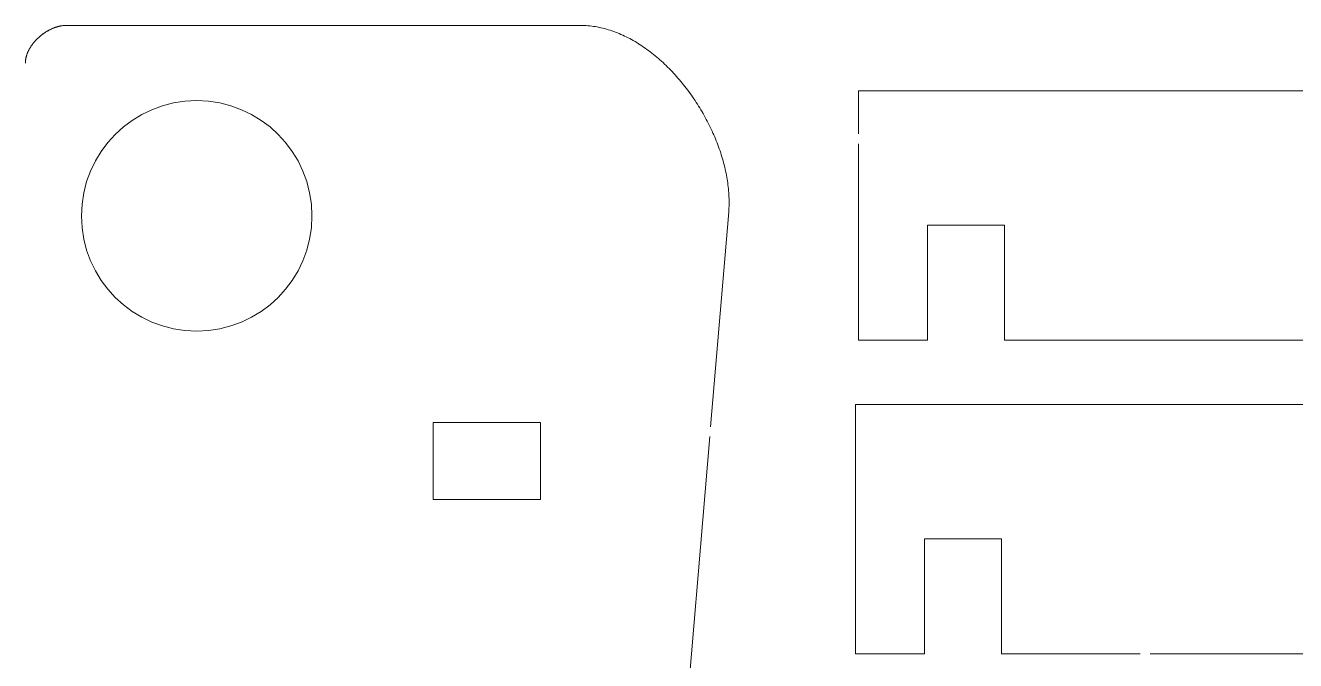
# Model space of a CAD drawing. Header units: centimetres. Extents: x -8.2 to 10.2, y 5.5 to 22.4.
# Drawn here: x -5.412 to -0.675, y 14.303 to 16.672 of the extents above; entities that cross this region are included whole.
import ezdxf

# ---------------------------------------------------------------- set-up
doc = ezdxf.new("R2010")
doc.units = ezdxf.units.CM
doc.header["$MEASUREMENT"] = 0
doc.layers.add('layer 1', color=7, linetype='Continuous')

msp = doc.modelspace()

# ---------------------------------------------------------------- linework, layer by layer
at = {"layer": 'layer 1', "lineweight": 9}
for points, knots in [([(-5.41163, 16.53139), (-5.41163, 16.53139), (-5.41162, 16.53297), (-5.41162, 16.53297), (-5.41162, 16.53297), (-5.41162, 16.53297), (-5.41157, 16.53463), (-5.41157, 16.53463), (-5.41157, 16.53463), (-5.41157, 16.53463), (-5.4115, 16.53627), (-5.4115, 16.53627), (-5.4115, 16.53627), (-5.4115, 16.53627), (-5.41139, 16.53792), (-5.41139, 16.53792), (-5.41139, 16.53792), (-5.41139, 16.53792), (-5.41125, 16.53951), (-5.41125, 16.53951), (-5.41125, 16.53951), (-5.41125, 16.53951), (-5.41108, 16.54117), (-5.41108, 16.54117), (-5.41108, 16.54117), (-5.41108, 16.54117), (-5.4109, 16.54282), (-5.4109, 16.54282), (-5.4109, 16.54282), (-5.4109, 16.54282), (-5.41067, 16.54439), (-5.41067, 16.54439), (-5.41067, 16.54439), (-5.41067, 16.54439), (-5.41041, 16.54605), (-5.41041, 16.54605), (-5.41041, 16.54605), (-5.41041, 16.54605), (-5.41012, 16.54771), (-5.41012, 16.54771), (-5.41012, 16.54771), (-5.41012, 16.54771), (-5.40982, 16.54935), (-5.40982, 16.54935), (-5.40982, 16.54935), (-5.40982, 16.54935), (-5.40948, 16.55092), (-5.40948, 16.55092), (-5.40948, 16.55092), (-5.40948, 16.55092), (-5.40911, 16.55259), (-5.40911, 16.55259), (-5.40911, 16.55259), (-5.40911, 16.55259), (-5.40872, 16.55417), (-5.40872, 16.55417), (-5.40872, 16.55417), (-5.40872, 16.55417), (-5.4083, 16.55581), (-5.4083, 16.55581), (-5.4083, 16.55581), (-5.4083, 16.55581), (-5.40787, 16.55748), (-5.40787, 16.55748), (-5.40787, 16.55748), (-5.40787, 16.55748), (-5.40739, 16.55905), (-5.40739, 16.55905), (-5.40739, 16.55905), (-5.40739, 16.55905), (-5.40689, 16.56064), (-5.40689, 16.56064), (-5.40689, 16.56064), (-5.40689, 16.56064), (-5.40637, 16.56228), (-5.40637, 16.56228), (-5.40637, 16.56228), (-5.40637, 16.56228), (-5.40581, 16.56386), (-5.40581, 16.56386), (-5.40581, 16.56386), (-5.40581, 16.56386), (-5.40523, 16.56552), (-5.40523, 16.56552), (-5.40523, 16.56552), (-5.40523, 16.56552), (-5.40463, 16.56709), (-5.40463, 16.56709), (-5.40463, 16.56709), (-5.40463, 16.56709), (-5.40401, 16.56867), (-5.40401, 16.56867), (-5.40401, 16.56867), (-5.40401, 16.56867), (-5.40336, 16.57026), (-5.40336, 16.57026), (-5.40336, 16.57026), (-5.40336, 16.57026), (-5.40268, 16.57184), (-5.40268, 16.57184), (-5.40268, 16.57184), (-5.40268, 16.57184), (-5.40199, 16.57342), (-5.40199, 16.57342), (-5.40199, 16.57342), (-5.40199, 16.57342), (-5.40126, 16.575), (-5.40126, 16.575), (-5.40126, 16.575), (-5.40126, 16.575), (-5.40052, 16.57657), (-5.40052, 16.57657), (-5.40052, 16.57657), (-5.40052, 16.57657), (-5.39976, 16.57816), (-5.39976, 16.57816), (-5.39976, 16.57816), (-5.39976, 16.57816), (-5.39897, 16.57974), (-5.39897, 16.57974), (-5.39897, 16.57974), (-5.39897, 16.57974), (-5.39815, 16.58133), (-5.39815, 16.58133), (-5.39815, 16.58133), (-5.39815, 16.58133), (-5.39731, 16.58283), (-5.39731, 16.58283), (-5.39731, 16.58283), (-5.39731, 16.58283), (-5.39646, 16.58442), (-5.39646, 16.58442), (-5.39646, 16.58442), (-5.39646, 16.58442), (-5.39559, 16.58592), (-5.39559, 16.58592), (-5.39559, 16.58592), (-5.39559, 16.58592), (-5.39468, 16.58743), (-5.39468, 16.58743), (-5.39468, 16.58743), (-5.39468, 16.58743), (-5.39376, 16.589), (-5.39376, 16.589), (-5.39376, 16.589), (-5.39376, 16.589), (-5.39282, 16.59051), (-5.39282, 16.59051), (-5.39282, 16.59051), (-5.39282, 16.59051), (-5.39186, 16.59203), (-5.39186, 16.59203), (-5.39186, 16.59203), (-5.39186, 16.59203), (-5.39088, 16.59353), (-5.39088, 16.59353), (-5.39088, 16.59353), (-5.39088, 16.59353), (-5.38987, 16.59505), (-5.38987, 16.59505), (-5.38987, 16.59505), (-5.38987, 16.59505), (-5.38885, 16.59648), (-5.38885, 16.59648), (-5.38885, 16.59648), (-5.38885, 16.59648), (-5.38782, 16.59799), (-5.38782, 16.59799), (-5.38782, 16.59799), (-5.38782, 16.59799), (-5.38676, 16.5995), (-5.38676, 16.5995), (-5.38676, 16.5995), (-5.38676, 16.5995), (-5.38567, 16.60094), (-5.38567, 16.60094), (-5.38567, 16.60094), (-5.38567, 16.60094), (-5.38458, 16.60236), (-5.38458, 16.60236), (-5.38458, 16.60236), (-5.38458, 16.60236), (-5.38346, 16.60381), (-5.38346, 16.60381), (-5.38346, 16.60381), (-5.38346, 16.60381), (-5.38233, 16.60525), (-5.38233, 16.60525), (-5.38233, 16.60525), (-5.38233, 16.60525), (-5.38118, 16.60668), (-5.38118, 16.60668), (-5.38118, 16.60668), (-5.38118, 16.60668), (-5.38002, 16.60812), (-5.38002, 16.60812), (-5.38002, 16.60812), (-5.38002, 16.60812), (-5.37883, 16.60956), (-5.37883, 16.60956), (-5.37883, 16.60956), (-5.37883, 16.60956), (-5.37763, 16.61092), (-5.37763, 16.61092), (-5.37763, 16.61092), (-5.37763, 16.61092), (-5.3764, 16.61229), (-5.3764, 16.61229), (-5.3764, 16.61229), (-5.3764, 16.61229), (-5.37518, 16.61372), (-5.37518, 16.61372), (-5.37518, 16.61372), (-5.37518, 16.61372), (-5.37392, 16.61509), (-5.37392, 16.61509), (-5.37392, 16.61509), (-5.37392, 16.61509), (-5.37266, 16.61645), (-5.37266, 16.61645), (-5.37266, 16.61645), (-5.37266, 16.61645), (-5.37137, 16.61774), (-5.37137, 16.61774), (-5.37137, 16.61774), (-5.37137, 16.61774), (-5.37008, 16.6191), (-5.37008, 16.6191), (-5.37008, 16.6191), (-5.37008, 16.6191), (-5.36877, 16.6204), (-5.36877, 16.6204), (-5.36877, 16.6204), (-5.36877, 16.6204), (-5.36744, 16.62177), (-5.36744, 16.62177), (-5.36744, 16.62177), (-5.36744, 16.62177), (-5.3661, 16.62306), (-5.3661, 16.62306), (-5.3661, 16.62306), (-5.3661, 16.62306), (-5.36475, 16.62435), (-5.36475, 16.62435), (-5.36475, 16.62435), (-5.36475, 16.62435), (-5.36338, 16.62558), (-5.36338, 16.62558), (-5.36338, 16.62558), (-5.36338, 16.62558), (-5.36201, 16.62687), (-5.36201, 16.62687), (-5.36201, 16.62687), (-5.36201, 16.62687), (-5.36061, 16.62809), (-5.36061, 16.62809), (-5.36061, 16.62809), (-5.36061, 16.62809), (-5.35921, 16.62939), (-5.35921, 16.62939), (-5.35921, 16.62939), (-5.35921, 16.62939), (-5.35779, 16.6306), (-5.35779, 16.6306), (-5.35779, 16.6306), (-5.35779, 16.6306), (-5.35636, 16.63183), (-5.35636, 16.63183), (-5.35636, 16.63183), (-5.35636, 16.63183), (-5.35492, 16.63297), (-5.35492, 16.63297), (-5.35492, 16.63297), (-5.35492, 16.63297), (-5.35347, 16.6342), (-5.35347, 16.6342), (-5.35347, 16.6342), (-5.35347, 16.6342), (-5.352, 16.63534), (-5.352, 16.63534), (-5.352, 16.63534), (-5.352, 16.63534), (-5.35053, 16.6365), (-5.35053, 16.6365), (-5.35053, 16.6365), (-5.35053, 16.6365), (-5.34904, 16.63764), (-5.34904, 16.63764), (-5.34904, 16.63764), (-5.34904, 16.63764), (-5.34754, 16.6388), (-5.34754, 16.6388), (-5.34754, 16.6388), (-5.34754, 16.6388), (-5.34604, 16.63987), (-5.34604, 16.63987), (-5.34604, 16.63987), (-5.34604, 16.63987), (-5.34452, 16.64095), (-5.34452, 16.64095), (-5.34452, 16.64095), (-5.34452, 16.64095), (-5.34299, 16.64202), (-5.34299, 16.64202), (-5.34299, 16.64202), (-5.34299, 16.64202), (-5.34146, 16.64311), (-5.34146, 16.64311), (-5.34146, 16.64311), (-5.34146, 16.64311), (-5.33991, 16.64417), (-5.33991, 16.64417), (-5.33991, 16.64417), (-5.33991, 16.64417), (-5.33836, 16.64519), (-5.33836, 16.64519), (-5.33836, 16.64519), (-5.33836, 16.64519), (-5.3368, 16.64619), (-5.3368, 16.64619), (-5.3368, 16.64619), (-5.3368, 16.64619), (-5.33523, 16.64721), (-5.33523, 16.64721), (-5.33523, 16.64721), (-5.33523, 16.64721), (-5.33366, 16.6482), (-5.33366, 16.6482), (-5.33366, 16.6482), (-5.33366, 16.6482), (-5.33206, 16.64914), (-5.33206, 16.64914), (-5.33206, 16.64914), (-5.33206, 16.64914), (-5.33047, 16.65015), (-5.33047, 16.65015), (-5.33047, 16.65015), (-5.33047, 16.65015), (-5.32888, 16.65108), (-5.32888, 16.65108), (-5.32888, 16.65108), (-5.32888, 16.65108), (-5.32727, 16.65194), (-5.32727, 16.65194), (-5.32727, 16.65194), (-5.32727, 16.65194), (-5.32566, 16.65287), (-5.32566, 16.65287), (-5.32566, 16.65287), (-5.32566, 16.65287), (-5.32403, 16.65374), (-5.32403, 16.65374), (-5.32403, 16.65374), (-5.32403, 16.65374), (-5.32241, 16.65461), (-5.32241, 16.65461), (-5.32241, 16.65461), (-5.32241, 16.65461), (-5.32078, 16.65546), (-5.32078, 16.65546), (-5.32078, 16.65546), (-5.32078, 16.65546), (-5.31915, 16.65625), (-5.31915, 16.65625), (-5.31915, 16.65625), (-5.31915, 16.65625), (-5.3175, 16.65711), (-5.3175, 16.65711), (-5.3175, 16.65711), (-5.3175, 16.65711), (-5.31586, 16.6579), (-5.31586, 16.6579), (-5.31586, 16.6579), (-5.31586, 16.6579), (-5.31421, 16.65863), (-5.31421, 16.65863), (-5.31421, 16.65863), (-5.31421, 16.65863), (-5.31256, 16.65941), (-5.31256, 16.65941), (-5.31256, 16.65941), (-5.31256, 16.65941), (-5.3109, 16.66013), (-5.3109, 16.66013), (-5.3109, 16.66013), (-5.3109, 16.66013), (-5.30924, 16.66085), (-5.30924, 16.66085), (-5.30924, 16.66085), (-5.30924, 16.66085), (-5.30758, 16.6615), (-5.30758, 16.6615), (-5.30758, 16.6615), (-5.30758, 16.6615), (-5.30592, 16.66222), (-5.30592, 16.66222), (-5.30592, 16.66222), (-5.30592, 16.66222), (-5.30423, 16.66286), (-5.30423, 16.66286), (-5.30423, 16.66286), (-5.30423, 16.66286), (-5.30257, 16.66344), (-5.30257, 16.66344), (-5.30257, 16.66344), (-5.30257, 16.66344), (-5.3009, 16.66408), (-5.3009, 16.66408), (-5.3009, 16.66408), (-5.3009, 16.66408), (-5.29921, 16.66466), (-5.29921, 16.66466), (-5.29921, 16.66466), (-5.29921, 16.66466), (-5.29754, 16.66524), (-5.29754, 16.66524), (-5.29754, 16.66524), (-5.29754, 16.66524), (-5.29586, 16.66573), (-5.29586, 16.66573), (-5.29586, 16.66573), (-5.29586, 16.66573), (-5.29417, 16.66631), (-5.29417, 16.66631), (-5.29417, 16.66631), (-5.29417, 16.66631), (-5.2925, 16.66681), (-5.2925, 16.66681), (-5.2925, 16.66681), (-5.2925, 16.66681), (-5.29082, 16.66725), (-5.29082, 16.66725), (-5.29082, 16.66725), (-5.29082, 16.66725), (-5.28913, 16.66774), (-5.28913, 16.66774), (-5.28913, 16.66774), (-5.28913, 16.66774), (-5.28745, 16.66818), (-5.28745, 16.66818), (-5.28745, 16.66818), (-5.28745, 16.66818), (-5.28577, 16.66854), (-5.28577, 16.66854), (-5.28577, 16.66854), (-5.28577, 16.66854), (-5.28409, 16.66897), (-5.28409, 16.66897), (-5.28409, 16.66897), (-5.28409, 16.66897), (-5.28241, 16.66934), (-5.28241, 16.66934), (-5.28241, 16.66934), (-5.28241, 16.66934), (-5.28074, 16.66961), (-5.28074, 16.66961), (-5.28074, 16.66961), (-5.28074, 16.66961), (-5.27906, 16.66997), (-5.27906, 16.66997), (-5.27906, 16.66997), (-5.27906, 16.66997), (-5.27738, 16.67026), (-5.27738, 16.67026), (-5.27738, 16.67026), (-5.27738, 16.67026), (-5.27572, 16.67055), (-5.27572, 16.67055), (-5.27572, 16.67055), (-5.27572, 16.67055), (-5.27404, 16.67076), (-5.27404, 16.67076), (-5.27404, 16.67076), (-5.27404, 16.67076), (-5.27237, 16.67098), (-5.27237, 16.67098), (-5.27237, 16.67098), (-5.27237, 16.67098), (-5.27071, 16.6712), (-5.27071, 16.6712), (-5.27071, 16.6712), (-5.27071, 16.6712), (-5.26906, 16.67135), (-5.26906, 16.67135), (-5.26906, 16.67135), (-5.26906, 16.67135), (-5.26739, 16.67149), (-5.26739, 16.67149), (-5.26739, 16.67149), (-5.26739, 16.67149), (-5.26575, 16.67162), (-5.26575, 16.67162), (-5.26575, 16.67162), (-5.26575, 16.67162), (-5.26409, 16.6717), (-5.26409, 16.6717), (-5.26409, 16.6717), (-5.26409, 16.6717), (-5.26244, 16.67177), (-5.26244, 16.67177), (-5.26244, 16.67177), (-5.26244, 16.67177), (-5.26081, 16.67177), (-5.26081, 16.67177), (-5.26081, 16.67177), (-5.26081, 16.67177), (-5.25918, 16.67177), (-5.25918, 16.67177)], [0, 0, 0, 0, 0.0078125, 0.0078125, 0.0078125, 0.0078125, 0.015625, 0.015625, 0.015625, 0.015625, 0.0234375, 0.0234375, 0.0234375, 0.0234375, 0.03125, 0.03125, 0.03125, 0.03125, 0.0390625, 0.0390625, 0.0390625, 0.0390625, 0.046875, 0.046875, 0.046875, 0.046875, 0.0546875, 0.0546875, 0.0546875, 0.0546875, 0.0625, 0.0625, 0.0625, 0.0625, 0.0703125, 0.0703125, 0.0703125, 0.0703125, 0.078125, 0.078125, 0.078125, 0.078125, 0.0859375, 0.0859375, 0.0859375, 0.0859375, 0.09375, 0.09375, 0.09375, 0.09375, 0.1015625, 0.1015625, 0.1015625, 0.1015625, 0.109375, 0.109375, 0.109375, 0.109375, 0.1171875, 0.1171875, 0.1171875, 0.1171875, 0.125, 0.125, 0.125, 0.125, 0.1328125, 0.1328125, 0.1328125, 0.1328125, 0.140625, 0.140625, 0.140625, 0.140625, 0.1484375, 0.1484375, 0.1484375, 0.1484375, 0.15625, 0.15625, 0.15625, 0.15625, 0.1640625, 0.1640625, 0.1640625, 0.1640625, 0.171875, 0.171875, 0.171875, 0.171875, 0.1796875, 0.1796875, 0.1796875, 0.1796875, 0.1875, 0.1875, 0.1875, 0.1875, 0.1953125, 0.1953125, 0.1953125, 0.1953125, 0.203125, 0.203125, 0.203125, 0.203125, 0.2109375, 0.2109375, 0.2109375, 0.2109375, 0.21875, 0.21875, 0.21875, 0.21875, 0.2265625, 0.2265625, 0.2265625, 0.2265625, 0.234375, 0.234375, 0.234375, 0.234375, 0.2421875, 0.2421875, 0.2421875, 0.2421875, 0.25, 0.25, 0.25, 0.25, 0.2578125, 0.2578125, 0.2578125, 0.2578125, 0.265625, 0.265625, 0.265625, 0.265625, 0.2734375, 0.2734375, 0.2734375, 0.2734375, 0.28125, 0.28125, 0.28125, 0.28125, 0.2890625, 0.2890625, 0.2890625, 0.2890625, 0.296875, 0.296875, 0.296875, 0.296875, 0.3046875, 0.3046875, 0.3046875, 0.3046875, 0.3125, 0.3125, 0.3125, 0.3125, 0.3203125, 0.3203125, 0.3203125, 0.3203125, 0.328125, 0.328125, 0.328125, 0.328125, 0.3359375, 0.3359375, 0.3359375, 0.3359375, 0.34375, 0.34375, 0.34375, 0.34375, 0.3515625, 0.3515625, 0.3515625, 0.3515625, 0.359375, 0.359375, 0.359375, 0.359375, 0.3671875, 0.3671875, 0.3671875, 0.3671875, 0.375, 0.375, 0.375, 0.375, 0.3828125, 0.3828125, 0.3828125, 0.3828125, 0.390625, 0.390625, 0.390625, 0.390625, 0.3984375, 0.3984375, 0.3984375, 0.3984375, 0.40625, 0.40625, 0.40625, 0.40625, 0.4140625, 0.4140625, 0.4140625, 0.4140625, 0.421875, 0.421875, 0.421875, 0.421875, 0.4296875, 0.4296875, 0.4296875, 0.4296875, 0.4375, 0.4375, 0.4375, 0.4375, 0.4453125, 0.4453125, 0.4453125, 0.4453125, 0.453125, 0.453125, 0.453125, 0.453125, 0.4609375, 0.4609375, 0.4609375, 0.4609375, 0.46875, 0.46875, 0.46875, 0.46875, 0.4765625, 0.4765625, 0.4765625, 0.4765625, 0.484375, 0.484375, 0.484375, 0.484375, 0.4921875, 0.4921875, 0.4921875, 0.4921875, 0.5, 0.5, 0.5, 0.5, 0.5078125, 0.5078125, 0.5078125, 0.5078125, 0.515625, 0.515625, 0.515625, 0.515625, 0.5234375, 0.5234375, 0.5234375, 0.5234375, 0.53125, 0.53125, 0.53125, 0.53125, 0.5390625, 0.5390625, 0.5390625, 0.5390625, 0.546875, 0.546875, 0.546875, 0.546875, 0.5546875, 0.5546875, 0.5546875, 0.5546875, 0.5625, 0.5625, 0.5625, 0.5625, 0.5703125, 0.5703125, 0.5703125, 0.5703125, 0.578125, 0.578125, 0.578125, 0.578125, 0.5859375, 0.5859375, 0.5859375, 0.5859375, 0.59375, 0.59375, 0.59375, 0.59375, 0.6015625, 0.6015625, 0.6015625, 0.6015625, 0.609375, 0.609375, 0.609375, 0.609375, 0.6171875, 0.6171875, 0.6171875, 0.6171875, 0.625, 0.625, 0.625, 0.625, 0.6328125, 0.6328125, 0.6328125, 0.6328125, 0.640625, 0.640625, 0.640625, 0.640625, 0.6484375, 0.6484375, 0.6484375, 0.6484375, 0.65625, 0.65625, 0.65625, 0.65625, 0.6640625, 0.6640625, 0.6640625, 0.6640625, 0.671875, 0.671875, 0.671875, 0.671875, 0.6796875, 0.6796875, 0.6796875, 0.6796875, 0.6875, 0.6875, 0.6875, 0.6875, 0.6953125, 0.6953125, 0.6953125, 0.6953125, 0.703125, 0.703125, 0.703125, 0.703125, 0.7109375, 0.7109375, 0.7109375, 0.7109375, 0.71875, 0.71875, 0.71875, 0.71875, 0.7265625, 0.7265625, 0.7265625, 0.7265625, 0.734375, 0.734375, 0.734375, 0.734375, 0.7421875, 0.7421875, 0.7421875, 0.7421875, 0.75, 0.75, 0.75, 0.75, 0.7578125, 0.7578125, 0.7578125, 0.7578125, 0.765625, 0.765625, 0.765625, 0.765625, 0.7734375, 0.7734375, 0.7734375, 0.7734375, 0.78125, 0.78125, 0.78125, 0.78125, 0.7890625, 0.7890625, 0.7890625, 0.7890625, 0.796875, 0.796875, 0.796875, 0.796875, 0.8046875, 0.8046875, 0.8046875, 0.8046875, 0.8125, 0.8125, 0.8125, 0.8125, 0.8203125, 0.8203125, 0.8203125, 0.8203125, 0.828125, 0.828125, 0.828125, 0.828125, 0.8359375, 0.8359375, 0.8359375, 0.8359375, 0.84375, 0.84375, 0.84375, 0.84375, 0.8515625, 0.8515625, 0.8515625, 0.8515625, 0.859375, 0.859375, 0.859375, 0.859375, 0.8671875, 0.8671875, 0.8671875, 0.8671875, 0.875, 0.875, 0.875, 0.875, 0.8828125, 0.8828125, 0.8828125, 0.8828125, 0.890625, 0.890625, 0.890625, 0.890625, 0.8984375, 0.8984375, 0.8984375, 0.8984375, 0.90625, 0.90625, 0.90625, 0.90625, 0.9140625, 0.9140625, 0.9140625, 0.9140625, 0.921875, 0.921875, 0.921875, 0.921875, 0.9296875, 0.9296875, 0.9296875, 0.9296875, 0.9375, 0.9375, 0.9375, 0.9375, 0.9453125, 0.9453125, 0.9453125, 0.9453125, 0.953125, 0.953125, 0.953125, 0.953125, 0.9609375, 0.9609375, 0.9609375, 0.9609375, 0.96875, 0.96875, 0.96875, 0.96875, 0.9765625, 0.9765625, 0.9765625, 0.9765625, 0.984375, 0.984375, 0.984375, 0.984375, 1, 1, 1, 1]), ([(-3.34164, 16.67177), (-3.34164, 16.67177), (-3.33465, 16.6717), (-3.33465, 16.6717), (-3.33465, 16.6717), (-3.33465, 16.6717), (-3.32766, 16.67149), (-3.32766, 16.67149), (-3.32766, 16.67149), (-3.32766, 16.67149), (-3.32068, 16.67112), (-3.32068, 16.67112), (-3.32068, 16.67112), (-3.32068, 16.67112), (-3.31372, 16.67062), (-3.31372, 16.67062), (-3.31372, 16.67062), (-3.31372, 16.67062), (-3.30674, 16.66997), (-3.30674, 16.66997), (-3.30674, 16.66997), (-3.30674, 16.66997), (-3.29978, 16.66919), (-3.29978, 16.66919), (-3.29978, 16.66919), (-3.29978, 16.66919), (-3.29285, 16.66825), (-3.29285, 16.66825), (-3.29285, 16.66825), (-3.29285, 16.66825), (-3.28591, 16.66717), (-3.28591, 16.66717), (-3.28591, 16.66717), (-3.28591, 16.66717), (-3.279, 16.66595), (-3.279, 16.66595), (-3.279, 16.66595), (-3.279, 16.66595), (-3.2721, 16.66459), (-3.2721, 16.66459), (-3.2721, 16.66459), (-3.2721, 16.66459), (-3.2652, 16.66315), (-3.2652, 16.66315), (-3.2652, 16.66315), (-3.2652, 16.66315), (-3.25832, 16.6615), (-3.25832, 16.6615), (-3.25832, 16.6615), (-3.25832, 16.6615), (-3.25146, 16.65976), (-3.25146, 16.65976), (-3.25146, 16.65976), (-3.25146, 16.65976), (-3.24461, 16.6579), (-3.24461, 16.6579), (-3.24461, 16.6579), (-3.24461, 16.6579), (-3.23779, 16.65589), (-3.23779, 16.65589), (-3.23779, 16.65589), (-3.23779, 16.65589), (-3.23098, 16.65374), (-3.23098, 16.65374), (-3.23098, 16.65374), (-3.23098, 16.65374), (-3.22419, 16.65152), (-3.22419, 16.65152), (-3.22419, 16.65152), (-3.22419, 16.65152), (-3.21741, 16.64907), (-3.21741, 16.64907), (-3.21741, 16.64907), (-3.21741, 16.64907), (-3.21067, 16.64663), (-3.21067, 16.64663), (-3.21067, 16.64663), (-3.21067, 16.64663), (-3.20394, 16.64396), (-3.20394, 16.64396), (-3.20394, 16.64396), (-3.20394, 16.64396), (-3.19724, 16.64124), (-3.19724, 16.64124), (-3.19724, 16.64124), (-3.19724, 16.64124), (-3.19056, 16.63837), (-3.19056, 16.63837), (-3.19056, 16.63837), (-3.19056, 16.63837), (-3.1839, 16.63541), (-3.1839, 16.63541), (-3.1839, 16.63541), (-3.1839, 16.63541), (-3.17727, 16.63225), (-3.17727, 16.63225), (-3.17727, 16.63225), (-3.17727, 16.63225), (-3.17066, 16.62909), (-3.17066, 16.62909), (-3.17066, 16.62909), (-3.17066, 16.62909), (-3.16409, 16.62579), (-3.16409, 16.62579), (-3.16409, 16.62579), (-3.16409, 16.62579), (-3.15754, 16.62234), (-3.15754, 16.62234), (-3.15754, 16.62234), (-3.15754, 16.62234), (-3.15101, 16.61883), (-3.15101, 16.61883), (-3.15101, 16.61883), (-3.15101, 16.61883), (-3.14452, 16.61515), (-3.14452, 16.61515), (-3.14452, 16.61515), (-3.14452, 16.61515), (-3.13805, 16.61142), (-3.13805, 16.61142), (-3.13805, 16.61142), (-3.13805, 16.61142), (-3.13163, 16.60754), (-3.13163, 16.60754), (-3.13163, 16.60754), (-3.13163, 16.60754), (-3.12522, 16.60359), (-3.12522, 16.60359), (-3.12522, 16.60359), (-3.12522, 16.60359), (-3.11886, 16.5995), (-3.11886, 16.5995), (-3.11886, 16.5995), (-3.11886, 16.5995), (-3.11253, 16.59533), (-3.11253, 16.59533), (-3.11253, 16.59533), (-3.11253, 16.59533), (-3.10622, 16.5911), (-3.10622, 16.5911), (-3.10622, 16.5911), (-3.10622, 16.5911), (-3.09997, 16.58671), (-3.09997, 16.58671), (-3.09997, 16.58671), (-3.09997, 16.58671), (-3.09373, 16.58232), (-3.09373, 16.58232), (-3.09373, 16.58232), (-3.09373, 16.58232), (-3.08754, 16.57773), (-3.08754, 16.57773), (-3.08754, 16.57773), (-3.08754, 16.57773), (-3.08139, 16.57313), (-3.08139, 16.57313), (-3.08139, 16.57313), (-3.08139, 16.57313), (-3.07529, 16.56839), (-3.07529, 16.56839), (-3.07529, 16.56839), (-3.07529, 16.56839), (-3.06921, 16.56358), (-3.06921, 16.56358), (-3.06921, 16.56358), (-3.06921, 16.56358), (-3.06318, 16.55863), (-3.06318, 16.55863), (-3.06318, 16.55863), (-3.06318, 16.55863), (-3.05718, 16.55366), (-3.05718, 16.55366), (-3.05718, 16.55366), (-3.05718, 16.55366), (-3.05124, 16.54857), (-3.05124, 16.54857), (-3.05124, 16.54857), (-3.05124, 16.54857), (-3.04533, 16.5434), (-3.04533, 16.5434), (-3.04533, 16.5434), (-3.04533, 16.5434), (-3.03946, 16.53814), (-3.03946, 16.53814), (-3.03946, 16.53814), (-3.03946, 16.53814), (-3.03365, 16.53283), (-3.03365, 16.53283), (-3.03365, 16.53283), (-3.03365, 16.53283), (-3.02788, 16.52744), (-3.02788, 16.52744), (-3.02788, 16.52744), (-3.02788, 16.52744), (-3.02215, 16.52191), (-3.02215, 16.52191), (-3.02215, 16.52191), (-3.02215, 16.52191), (-3.01647, 16.51637), (-3.01647, 16.51637), (-3.01647, 16.51637), (-3.01647, 16.51637), (-3.01085, 16.51071), (-3.01085, 16.51071), (-3.01085, 16.51071), (-3.01085, 16.51071), (-3.00526, 16.50502), (-3.00526, 16.50502), (-3.00526, 16.50502), (-3.00526, 16.50502), (-2.99974, 16.49928), (-2.99974, 16.49928), (-2.99974, 16.49928), (-2.99974, 16.49928), (-2.99426, 16.49339), (-2.99426, 16.49339), (-2.99426, 16.49339), (-2.99426, 16.49339), (-2.98883, 16.48749), (-2.98883, 16.48749), (-2.98883, 16.48749), (-2.98883, 16.48749), (-2.98345, 16.48147), (-2.98345, 16.48147), (-2.98345, 16.48147), (-2.98345, 16.48147), (-2.97813, 16.47543), (-2.97813, 16.47543), (-2.97813, 16.47543), (-2.97813, 16.47543), (-2.97286, 16.46932), (-2.97286, 16.46932), (-2.97286, 16.46932), (-2.97286, 16.46932), (-2.96764, 16.46314), (-2.96764, 16.46314), (-2.96764, 16.46314), (-2.96764, 16.46314), (-2.96249, 16.45689), (-2.96249, 16.45689), (-2.96249, 16.45689), (-2.96249, 16.45689), (-2.95739, 16.45058), (-2.95739, 16.45058), (-2.95739, 16.45058), (-2.95739, 16.45058), (-2.95234, 16.44425), (-2.95234, 16.44425), (-2.95234, 16.44425), (-2.95234, 16.44425), (-2.94737, 16.43779), (-2.94737, 16.43779), (-2.94737, 16.43779), (-2.94737, 16.43779), (-2.94244, 16.43131), (-2.94244, 16.43131), (-2.94244, 16.43131), (-2.94244, 16.43131), (-2.93757, 16.42478), (-2.93757, 16.42478), (-2.93757, 16.42478), (-2.93757, 16.42478), (-2.93277, 16.41817), (-2.93277, 16.41817), (-2.93277, 16.41817), (-2.93277, 16.41817), (-2.92802, 16.41156), (-2.92802, 16.41156), (-2.92802, 16.41156), (-2.92802, 16.41156), (-2.92335, 16.40488), (-2.92335, 16.40488), (-2.92335, 16.40488), (-2.92335, 16.40488), (-2.91872, 16.39813), (-2.91872, 16.39813), (-2.91872, 16.39813), (-2.91872, 16.39813), (-2.91418, 16.39138), (-2.91418, 16.39138), (-2.91418, 16.39138), (-2.91418, 16.39138), (-2.90969, 16.38455), (-2.90969, 16.38455), (-2.90969, 16.38455), (-2.90969, 16.38455), (-2.90527, 16.37765), (-2.90527, 16.37765), (-2.90527, 16.37765), (-2.90527, 16.37765), (-2.90092, 16.37075), (-2.90092, 16.37075), (-2.90092, 16.37075), (-2.90092, 16.37075), (-2.89662, 16.36385), (-2.89662, 16.36385), (-2.89662, 16.36385), (-2.89662, 16.36385), (-2.89242, 16.35681), (-2.89242, 16.35681), (-2.89242, 16.35681), (-2.89242, 16.35681), (-2.88826, 16.34978), (-2.88826, 16.34978), (-2.88826, 16.34978), (-2.88826, 16.34978), (-2.8842, 16.34274), (-2.8842, 16.34274), (-2.8842, 16.34274), (-2.8842, 16.34274), (-2.88019, 16.33563), (-2.88019, 16.33563), (-2.88019, 16.33563), (-2.88019, 16.33563), (-2.87626, 16.32851), (-2.87626, 16.32851), (-2.87626, 16.32851), (-2.87626, 16.32851), (-2.87239, 16.32132), (-2.87239, 16.32132), (-2.87239, 16.32132), (-2.87239, 16.32132), (-2.8686, 16.31415), (-2.8686, 16.31415), (-2.8686, 16.31415), (-2.8686, 16.31415), (-2.86489, 16.30697), (-2.86489, 16.30697), (-2.86489, 16.30697), (-2.86489, 16.30697), (-2.86126, 16.2997), (-2.86126, 16.2997), (-2.86126, 16.2997), (-2.86126, 16.2997), (-2.85769, 16.29238), (-2.85769, 16.29238), (-2.85769, 16.29238), (-2.85769, 16.29238), (-2.85421, 16.28512), (-2.85421, 16.28512), (-2.85421, 16.28512), (-2.85421, 16.28512), (-2.8508, 16.27779), (-2.8508, 16.27779), (-2.8508, 16.27779), (-2.8508, 16.27779), (-2.84748, 16.27046), (-2.84748, 16.27046), (-2.84748, 16.27046), (-2.84748, 16.27046), (-2.84423, 16.26306), (-2.84423, 16.26306), (-2.84423, 16.26306), (-2.84423, 16.26306), (-2.84107, 16.25567), (-2.84107, 16.25567), (-2.84107, 16.25567), (-2.84107, 16.25567), (-2.83797, 16.24826), (-2.83797, 16.24826), (-2.83797, 16.24826), (-2.83797, 16.24826), (-2.83498, 16.24087), (-2.83498, 16.24087), (-2.83498, 16.24087), (-2.83498, 16.24087), (-2.83206, 16.23339), (-2.83206, 16.23339), (-2.83206, 16.23339), (-2.83206, 16.23339), (-2.82923, 16.226), (-2.82923, 16.226), (-2.82923, 16.226), (-2.82923, 16.226), (-2.82647, 16.21853), (-2.82647, 16.21853), (-2.82647, 16.21853), (-2.82647, 16.21853), (-2.82381, 16.21105), (-2.82381, 16.21105), (-2.82381, 16.21105), (-2.82381, 16.21105), (-2.82124, 16.20358), (-2.82124, 16.20358), (-2.82124, 16.20358), (-2.82124, 16.20358), (-2.81875, 16.19611), (-2.81875, 16.19611), (-2.81875, 16.19611), (-2.81875, 16.19611), (-2.81635, 16.18863), (-2.81635, 16.18863), (-2.81635, 16.18863), (-2.81635, 16.18863), (-2.81404, 16.18117), (-2.81404, 16.18117), (-2.81404, 16.18117), (-2.81404, 16.18117), (-2.81182, 16.17361), (-2.81182, 16.17361), (-2.81182, 16.17361), (-2.81182, 16.17361), (-2.80968, 16.16615), (-2.80968, 16.16615), (-2.80968, 16.16615), (-2.80968, 16.16615), (-2.80764, 16.15868), (-2.80764, 16.15868), (-2.80764, 16.15868), (-2.80764, 16.15868), (-2.8057, 16.1512), (-2.8057, 16.1512), (-2.8057, 16.1512), (-2.8057, 16.1512), (-2.80384, 16.14367), (-2.80384, 16.14367), (-2.80384, 16.14367), (-2.80384, 16.14367), (-2.80209, 16.13618), (-2.80209, 16.13618), (-2.80209, 16.13618), (-2.80209, 16.13618), (-2.80041, 16.12872), (-2.80041, 16.12872), (-2.80041, 16.12872), (-2.80041, 16.12872), (-2.79885, 16.12125), (-2.79885, 16.12125), (-2.79885, 16.12125), (-2.79885, 16.12125), (-2.79737, 16.11378), (-2.79737, 16.11378), (-2.79737, 16.11378), (-2.79737, 16.11378), (-2.796, 16.10638), (-2.796, 16.10638), (-2.796, 16.10638), (-2.796, 16.10638), (-2.79473, 16.09891), (-2.79473, 16.09891), (-2.79473, 16.09891), (-2.79473, 16.09891), (-2.79355, 16.0915), (-2.79355, 16.0915), (-2.79355, 16.0915), (-2.79355, 16.0915), (-2.79248, 16.08411), (-2.79248, 16.08411), (-2.79248, 16.08411), (-2.79248, 16.08411), (-2.7915, 16.0767), (-2.7915, 16.0767), (-2.7915, 16.0767), (-2.7915, 16.0767), (-2.79062, 16.06938), (-2.79062, 16.06938), (-2.79062, 16.06938), (-2.79062, 16.06938), (-2.78986, 16.06198), (-2.78986, 16.06198), (-2.78986, 16.06198), (-2.78986, 16.06198), (-2.78921, 16.05473), (-2.78921, 16.05473), (-2.78921, 16.05473), (-2.78921, 16.05473), (-2.78864, 16.04739), (-2.78864, 16.04739), (-2.78864, 16.04739), (-2.78864, 16.04739), (-2.78818, 16.04014), (-2.78818, 16.04014), (-2.78818, 16.04014), (-2.78818, 16.04014), (-2.78784, 16.03289), (-2.78784, 16.03289), (-2.78784, 16.03289), (-2.78784, 16.03289), (-2.78758, 16.02562), (-2.78758, 16.02562), (-2.78758, 16.02562), (-2.78758, 16.02562), (-2.78745, 16.01844), (-2.78745, 16.01844), (-2.78745, 16.01844), (-2.78745, 16.01844), (-2.78744, 16.01126), (-2.78744, 16.01126), (-2.78744, 16.01126), (-2.78744, 16.01126), (-2.78751, 16.00415), (-2.78751, 16.00415), (-2.78751, 16.00415), (-2.78751, 16.00415), (-2.7877, 15.99703), (-2.7877, 15.99703), (-2.7877, 15.99703), (-2.7877, 15.99703), (-2.78802, 15.98999), (-2.78802, 15.98999), (-2.78802, 15.98999), (-2.78802, 15.98999), (-2.78842, 15.98295), (-2.78842, 15.98295), (-2.78842, 15.98295), (-2.78842, 15.98295), (-2.78897, 15.97591), (-2.78897, 15.97591)], [0, 0, 0, 0, 0.0078125, 0.0078125, 0.0078125, 0.0078125, 0.015625, 0.015625, 0.015625, 0.015625, 0.0234375, 0.0234375, 0.0234375, 0.0234375, 0.03125, 0.03125, 0.03125, 0.03125, 0.0390625, 0.0390625, 0.0390625, 0.0390625, 0.046875, 0.046875, 0.046875, 0.046875, 0.0546875, 0.0546875, 0.0546875, 0.0546875, 0.0625, 0.0625, 0.0625, 0.0625, 0.0703125, 0.0703125, 0.0703125, 0.0703125, 0.078125, 0.078125, 0.078125, 0.078125, 0.0859375, 0.0859375, 0.0859375, 0.0859375, 0.09375, 0.09375, 0.09375, 0.09375, 0.1015625, 0.1015625, 0.1015625, 0.1015625, 0.109375, 0.109375, 0.109375, 0.109375, 0.1171875, 0.1171875, 0.1171875, 0.1171875, 0.125, 0.125, 0.125, 0.125, 0.1328125, 0.1328125, 0.1328125, 0.1328125, 0.140625, 0.140625, 0.140625, 0.140625, 0.1484375, 0.1484375, 0.1484375, 0.1484375, 0.15625, 0.15625, 0.15625, 0.15625, 0.1640625, 0.1640625, 0.1640625, 0.1640625, 0.171875, 0.171875, 0.171875, 0.171875, 0.1796875, 0.1796875, 0.1796875, 0.1796875, 0.1875, 0.1875, 0.1875, 0.1875, 0.1953125, 0.1953125, 0.1953125, 0.1953125, 0.203125, 0.203125, 0.203125, 0.203125, 0.2109375, 0.2109375, 0.2109375, 0.2109375, 0.21875, 0.21875, 0.21875, 0.21875, 0.2265625, 0.2265625, 0.2265625, 0.2265625, 0.234375, 0.234375, 0.234375, 0.234375, 0.2421875, 0.2421875, 0.2421875, 0.2421875, 0.25, 0.25, 0.25, 0.25, 0.2578125, 0.2578125, 0.2578125, 0.2578125, 0.265625, 0.265625, 0.265625, 0.265625, 0.2734375, 0.2734375, 0.2734375, 0.2734375, 0.28125, 0.28125, 0.28125, 0.28125, 0.2890625, 0.2890625, 0.2890625, 0.2890625, 0.296875, 0.296875, 0.296875, 0.296875, 0.3046875, 0.3046875, 0.3046875, 0.3046875, 0.3125, 0.3125, 0.3125, 0.3125, 0.3203125, 0.3203125, 0.3203125, 0.3203125, 0.328125, 0.328125, 0.328125, 0.328125, 0.3359375, 0.3359375, 0.3359375, 0.3359375, 0.34375, 0.34375, 0.34375, 0.34375, 0.3515625, 0.3515625, 0.3515625, 0.3515625, 0.359375, 0.359375, 0.359375, 0.359375, 0.3671875, 0.3671875, 0.3671875, 0.3671875, 0.375, 0.375, 0.375, 0.375, 0.3828125, 0.3828125, 0.3828125, 0.3828125, 0.390625, 0.390625, 0.390625, 0.390625, 0.3984375, 0.3984375, 0.3984375, 0.3984375, 0.40625, 0.40625, 0.40625, 0.40625, 0.4140625, 0.4140625, 0.4140625, 0.4140625, 0.421875, 0.421875, 0.421875, 0.421875, 0.4296875, 0.4296875, 0.4296875, 0.4296875, 0.4375, 0.4375, 0.4375, 0.4375, 0.4453125, 0.4453125, 0.4453125, 0.4453125, 0.453125, 0.453125, 0.453125, 0.453125, 0.4609375, 0.4609375, 0.4609375, 0.4609375, 0.46875, 0.46875, 0.46875, 0.46875, 0.4765625, 0.4765625, 0.4765625, 0.4765625, 0.484375, 0.484375, 0.484375, 0.484375, 0.4921875, 0.4921875, 0.4921875, 0.4921875, 0.5, 0.5, 0.5, 0.5, 0.5078125, 0.5078125, 0.5078125, 0.5078125, 0.515625, 0.515625, 0.515625, 0.515625, 0.5234375, 0.5234375, 0.5234375, 0.5234375, 0.53125, 0.53125, 0.53125, 0.53125, 0.5390625, 0.5390625, 0.5390625, 0.5390625, 0.546875, 0.546875, 0.546875, 0.546875, 0.5546875, 0.5546875, 0.5546875, 0.5546875, 0.5625, 0.5625, 0.5625, 0.5625, 0.5703125, 0.5703125, 0.5703125, 0.5703125, 0.578125, 0.578125, 0.578125, 0.578125, 0.5859375, 0.5859375, 0.5859375, 0.5859375, 0.59375, 0.59375, 0.59375, 0.59375, 0.6015625, 0.6015625, 0.6015625, 0.6015625, 0.609375, 0.609375, 0.609375, 0.609375, 0.6171875, 0.6171875, 0.6171875, 0.6171875, 0.625, 0.625, 0.625, 0.625, 0.6328125, 0.6328125, 0.6328125, 0.6328125, 0.640625, 0.640625, 0.640625, 0.640625, 0.6484375, 0.6484375, 0.6484375, 0.6484375, 0.65625, 0.65625, 0.65625, 0.65625, 0.6640625, 0.6640625, 0.6640625, 0.6640625, 0.671875, 0.671875, 0.671875, 0.671875, 0.6796875, 0.6796875, 0.6796875, 0.6796875, 0.6875, 0.6875, 0.6875, 0.6875, 0.6953125, 0.6953125, 0.6953125, 0.6953125, 0.703125, 0.703125, 0.703125, 0.703125, 0.7109375, 0.7109375, 0.7109375, 0.7109375, 0.71875, 0.71875, 0.71875, 0.71875, 0.7265625, 0.7265625, 0.7265625, 0.7265625, 0.734375, 0.734375, 0.734375, 0.734375, 0.7421875, 0.7421875, 0.7421875, 0.7421875, 0.75, 0.75, 0.75, 0.75, 0.7578125, 0.7578125, 0.7578125, 0.7578125, 0.765625, 0.765625, 0.765625, 0.765625, 0.7734375, 0.7734375, 0.7734375, 0.7734375, 0.78125, 0.78125, 0.78125, 0.78125, 0.7890625, 0.7890625, 0.7890625, 0.7890625, 0.796875, 0.796875, 0.796875, 0.796875, 0.8046875, 0.8046875, 0.8046875, 0.8046875, 0.8125, 0.8125, 0.8125, 0.8125, 0.8203125, 0.8203125, 0.8203125, 0.8203125, 0.828125, 0.828125, 0.828125, 0.828125, 0.8359375, 0.8359375, 0.8359375, 0.8359375, 0.84375, 0.84375, 0.84375, 0.84375, 0.8515625, 0.8515625, 0.8515625, 0.8515625, 0.859375, 0.859375, 0.859375, 0.859375, 0.8671875, 0.8671875, 0.8671875, 0.8671875, 0.875, 0.875, 0.875, 0.875, 0.8828125, 0.8828125, 0.8828125, 0.8828125, 0.890625, 0.890625, 0.890625, 0.890625, 0.8984375, 0.8984375, 0.8984375, 0.8984375, 0.90625, 0.90625, 0.90625, 0.90625, 0.9140625, 0.9140625, 0.9140625, 0.9140625, 0.921875, 0.921875, 0.921875, 0.921875, 0.9296875, 0.9296875, 0.9296875, 0.9296875, 0.9375, 0.9375, 0.9375, 0.9375, 0.9453125, 0.9453125, 0.9453125, 0.9453125, 0.953125, 0.953125, 0.953125, 0.953125, 0.9609375, 0.9609375, 0.9609375, 0.9609375, 0.96875, 0.96875, 0.96875, 0.96875, 0.9765625, 0.9765625, 0.9765625, 0.9765625, 0.984375, 0.984375, 0.984375, 0.984375, 1, 1, 1, 1]), ([(-4.34291, 15.96128), (-4.34291, 15.72387), (-4.53537, 15.53142), (-4.77277, 15.53142), (-4.77277, 15.53142), (-5.01018, 15.53142), (-5.20264, 15.72387), (-5.20264, 15.96128), (-5.20264, 15.96128), (-5.20264, 16.19869), (-5.01018, 16.39115), (-4.77278, 16.39115), (-4.77278, 16.39115), (-4.53537, 16.39115), (-4.34291, 16.19869), (-4.34291, 15.96128)], [0, 0, 0, 0, 0.2, 0.2, 0.2, 0.2, 0.4, 0.4, 0.4, 0.4, 0.6, 0.6, 0.6, 0.6, 1, 1, 1, 1]), ([(-3.89154, 14.90314), (-3.89154, 14.90314), (-3.49018, 14.90314), (-3.49018, 14.90314), (-3.49018, 14.90314), (-3.49018, 14.90314), (-3.49029, 15.1905), (-3.49029, 15.1905), (-3.49029, 15.1905), (-3.49029, 15.1905), (-3.89109, 15.1905), (-3.89109, 15.1905)], [0, 0, 0, 0, 0.25, 0.25, 0.25, 0.25, 0.5, 0.5, 0.5, 0.5, 1, 1, 1, 1])]:
    msp.add_open_spline(points, degree=3, knots=knots, dxfattribs=at)
for points in [[(-5.25918, 16.67181), (-5.25918, 16.67181), (-3.34164, 16.67181), (-3.34164, 16.67181)], [(-2.30534, 16.2679), (-2.30534, 16.2679), (-2.30534, 16.42759), (-2.30534, 16.42759)], [(-2.30534, 16.42759), (-2.30534, 16.42759), (-0.06773, 16.42759), (-0.06773, 16.42759)], [(-2.30534, 15.49748), (-2.30534, 15.49748), (-2.30534, 16.22992), (-2.30534, 16.22992)], [(-2.85656, 15.17449), (-2.85656, 15.17449), (-2.78897, 15.97594), (-2.78897, 15.97594)], [(-1.76005, 15.92736), (-1.76005, 15.92736), (-2.04742, 15.92736), (-2.04742, 15.92736)], [(-2.04742, 15.92736), (-2.04742, 15.92736), (-2.04742, 15.49748), (-2.04742, 15.49748)], [(-1.76005, 15.49748), (-1.76005, 15.49748), (-1.76005, 15.92736), (-1.76005, 15.92736)], [(-2.04742, 15.49748), (-2.04742, 15.49748), (-2.30534, 15.49748), (-2.30534, 15.49748)], [(-1.76005, 15.49748), (-1.76005, 15.49748), (-0.10703, 15.49748), (-0.10703, 15.49748)], [(-2.31655, 14.3275), (-2.31655, 14.3275), (-2.31655, 15.2576), (-2.31655, 15.2576)], [(-2.31655, 15.2576), (-2.31655, 15.2576), (-0.19566, 15.2576), (-0.19566, 15.2576)], [(-3.89109, 15.1905), (-3.89109, 15.1905), (-3.89154, 14.90314), (-3.89154, 14.90314)], [(-3.06588, 12.69233), (-3.06588, 12.69233), (-2.85962, 15.13798), (-2.85962, 15.13798)], [(-1.77127, 14.75736), (-1.77127, 14.75736), (-2.05863, 14.75736), (-2.05863, 14.75736)], [(-2.05863, 14.75736), (-2.05863, 14.75736), (-2.05863, 14.3275), (-2.05863, 14.3275)], [(-1.77127, 14.3275), (-1.77127, 14.3275), (-1.77127, 14.75736), (-1.77127, 14.75736)], [(-2.05863, 14.3275), (-2.05863, 14.3275), (-2.31655, 14.3275), (-2.31655, 14.3275)], [(-1.77127, 14.3275), (-1.77127, 14.3275), (-1.25392, 14.3275), (-1.25392, 14.3275)], [(-1.21741, 14.3275), (-1.21741, 14.3275), (1.00034, 14.3275), (1.00034, 14.3275)]]:
    msp.add_open_spline(points, degree=3, dxfattribs=at)

doc.saveas('drawing.dxf')
